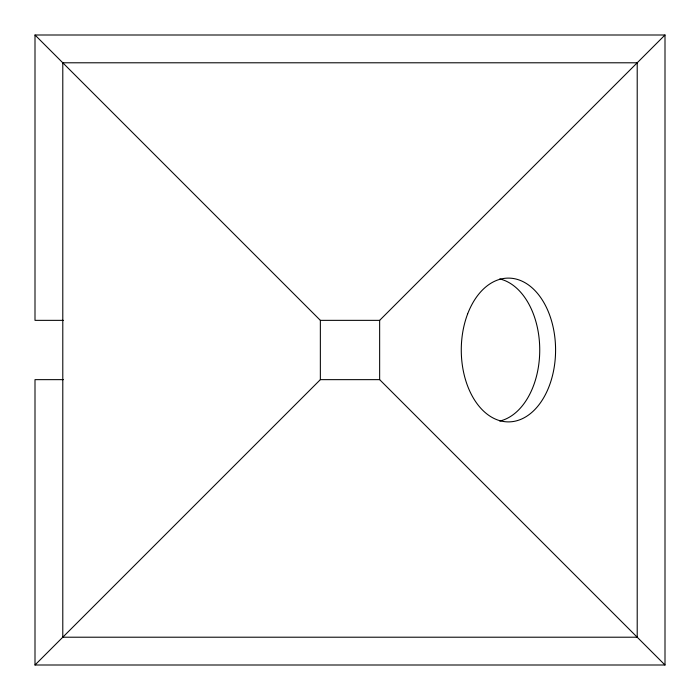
<?xml version="1.0" encoding="UTF-8"?>
<svg xmlns="http://www.w3.org/2000/svg" width="700" height="700" viewBox="0 0 700 700"><rect width="100%" height="100%" fill="white"/><g stroke="black" fill="none" stroke-linecap="round" stroke-linejoin="round"><path stroke-width="1.05" d="M35 665L320.355 379.645L320.355 320.355L35 35L665 35L665 665L35 665L35 379.645L63.341 379.645M320.355 320.355L379.645 320.355L665 35M63.341 320.355L35 320.355L35 35M320.355 379.645L379.645 379.645L665 665M379.645 320.355L379.645 379.645M499.765 278.941A71.89 47.154 90 0 1 539.735 350A71.89 47.154 90 0 1 499.765 421.059M637.21 62.79L62.79 62.79L62.79 637.21L637.21 637.21L637.21 62.79M467.591 314.055A71.89 47.154 90 0 0 508.427 421.89A71.89 47.154 90 0 0 549.264 314.055A71.89 47.154 90 0 0 467.591 314.055"/></g></svg>
